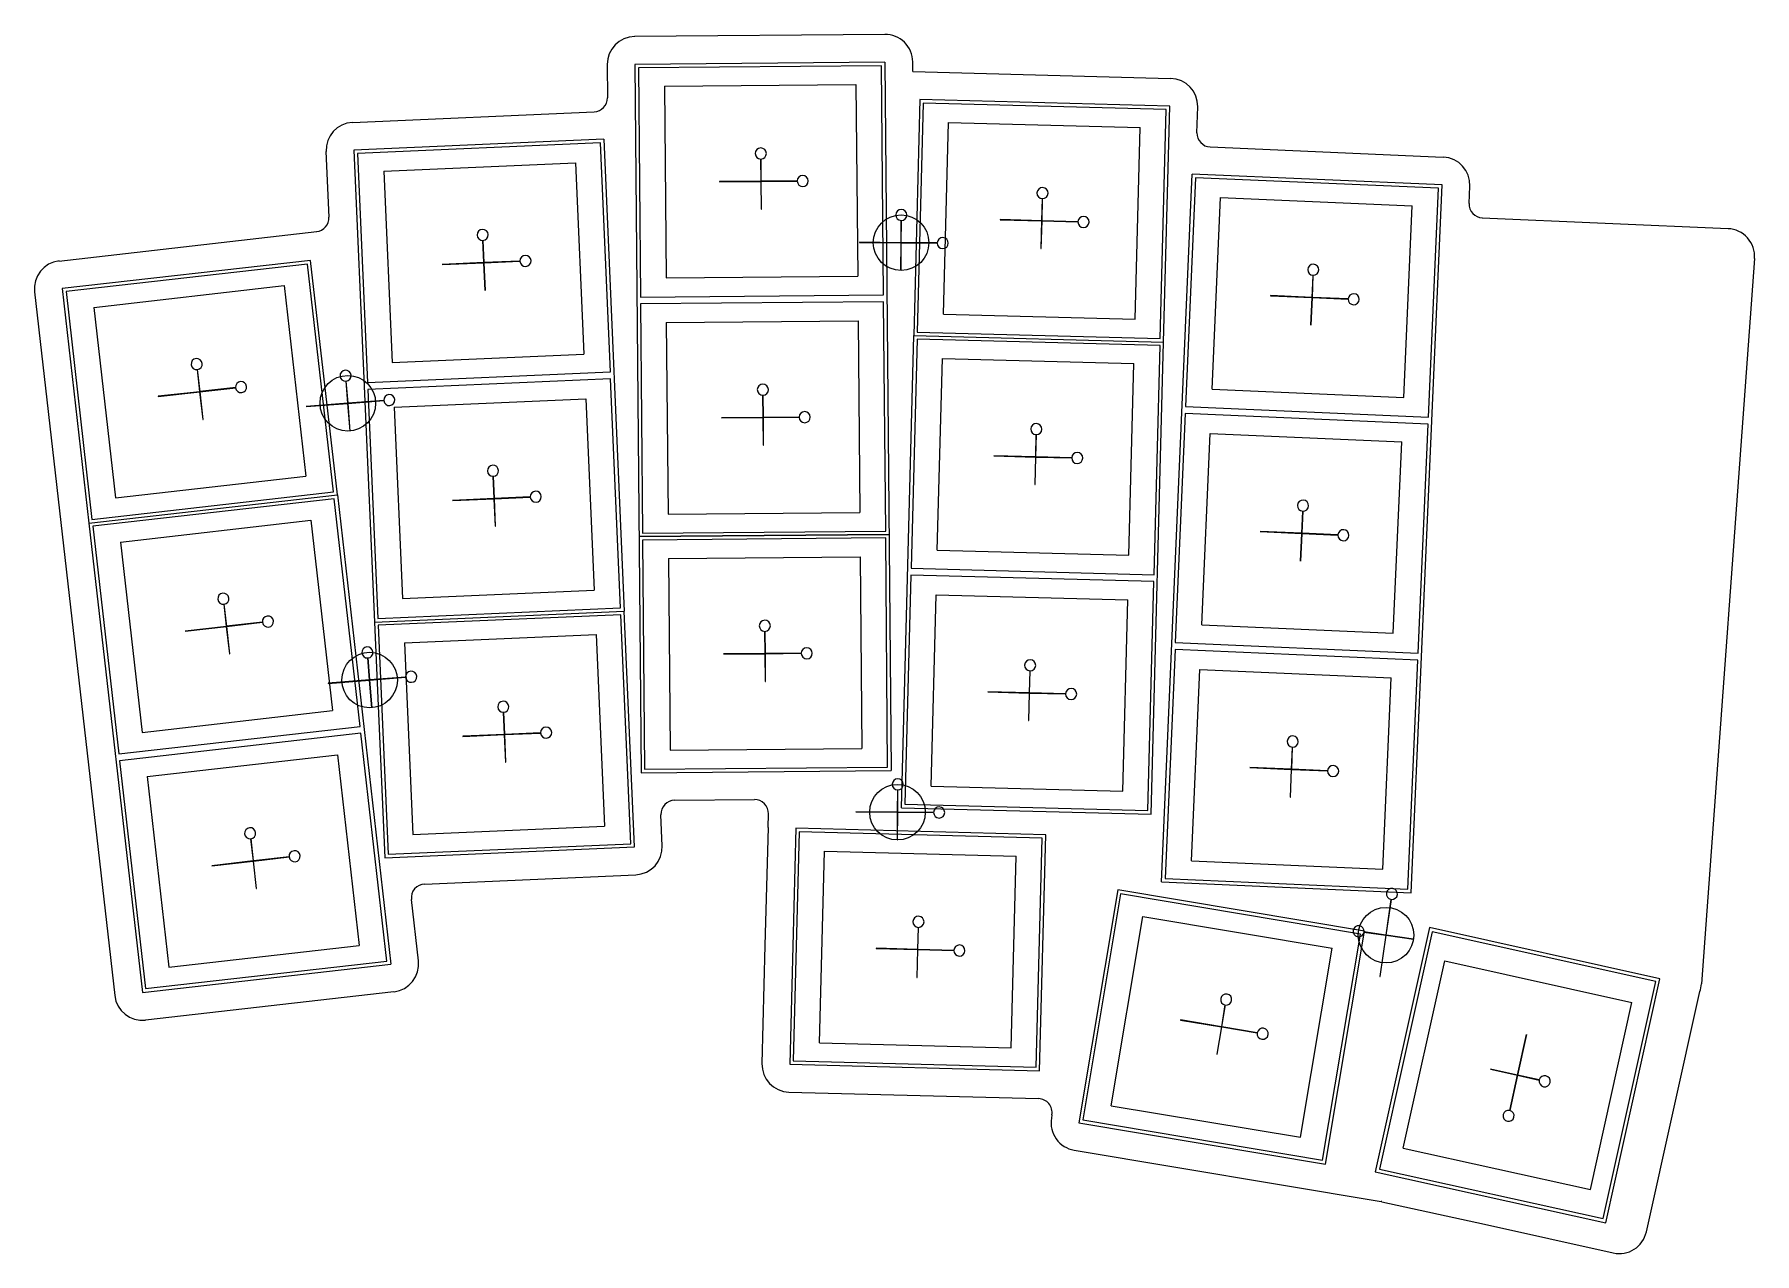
# Model space of a CAD drawing. Header units: millimetres. Extents: x 162 to 286, y -178 to -90.
import ezdxf

# ---------------------------------------------------------------- set-up
doc = ezdxf.new("R2010")
doc.units = ezdxf.units.MM

msp = doc.modelspace()

# ---------------------------------------------------------------- linework, layer by layer
for p, q in [((223.56, -90.29), (205.56, -90.45)), ((203.58, -92.47), (203.6, -94.86)), ((223.58, -92.29), (205.58, -92.45)), ((205.58, -92.45), (206.03, -143.45)), ((223.33, -92.55), (205.83, -92.7)), ((205.83, -92.7), (205.98, -109.2)), ((223.48, -109.05), (223.33, -92.55)), ((223.58, -92.29), (224.03, -143.29)), ((225.59, -92.97), (225.58, -92.28)), ((207.7, -94.03), (221.49, -93.91)), ((207.7, -94.03), (207.82, -107.83)), ((221.49, -93.91), (221.62, -107.71)), ((225.59, -92.97), (244.14, -93.46)), ((226.09, -94.98), (225.65, -111.98)), ((226.34, -95.24), (225.9, -111.74)), ((244.09, -95.46), (226.09, -94.98)), ((243.83, -95.7), (226.34, -95.24)), ((185.26, -96.63), (202.65, -95.87)), ((243.4, -112.19), (243.83, -95.7)), ((243.64, -112.45), (244.09, -95.46)), ((246.04, -97.38), (246.09, -95.51)), ((227.79, -110.43), (228.15, -96.64)), ((228.15, -96.64), (241.95, -97)), ((241.58, -110.8), (241.95, -97)), ((183.34, -98.72), (183.55, -103.46)), ((203.33, -97.84), (185.34, -98.63)), ((185.34, -98.63), (186.83, -132.6)), ((203.09, -98.1), (185.6, -98.87)), ((185.6, -98.87), (186.32, -115.35)), ((203.81, -114.59), (203.09, -98.1)), ((203.33, -97.84), (204.81, -131.81)), ((246.99, -98.4), (263.77, -99.14)), ((187.51, -100.14), (201.3, -99.53)), ((187.51, -100.14), (188.11, -113.92)), ((201.3, -99.53), (201.9, -113.32)), ((214.64, -99.27), (214.65, -100.87)), ((214.66, -100.87), (214.65, -99.27)), ((214.65, -100.87), (211.66, -100.89)), ((211.66, -100.9), (214.65, -100.88)), ((211.66, -100.89), (211.66, -100.9)), ((214.65, -100.88), (214.67, -102.87)), ((217.26, -100.84), (214.66, -100.87)), ((214.66, -100.88), (217.26, -100.85)), ((214.68, -102.87), (214.66, -100.88)), ((243.48, -151.3), (245.7, -100.35)), ((245.94, -100.61), (245.22, -117.09)), ((263.69, -101.13), (245.7, -100.35)), ((263.42, -101.37), (245.94, -100.61)), ((261.46, -152.09), (263.69, -101.13)), ((262.71, -117.86), (263.42, -101.37)), ((265.63, -102.47), (265.68, -101.22)), ((234.9, -102.12), (234.86, -103.71)), ((234.87, -103.71), (234.91, -102.12)), ((247.13, -115.83), (247.73, -102.04)), ((247.73, -102.04), (261.52, -102.64)), ((260.92, -116.43), (261.52, -102.64)), ((214.67, -102.87), (214.68, -102.87)), ((224.74, -103.69), (224.73, -105.29)), ((224.74, -105.29), (224.75, -103.69)), ((234.86, -103.71), (231.87, -103.63)), ((231.87, -103.63), (231.87, -103.64)), ((231.87, -103.64), (234.86, -103.72)), ((234.86, -103.72), (234.81, -105.72)), ((234.82, -105.72), (234.87, -103.72)), ((237.47, -103.78), (234.87, -103.71)), ((234.87, -103.72), (237.47, -103.79)), ((266.58, -103.51), (284.27, -104.28)), ((164.12, -106.61), (182.67, -104.49)), ((194.63, -105.13), (194.7, -106.72)), ((194.71, -106.72), (194.64, -105.13)), ((224.73, -105.29), (221.74, -105.26)), ((221.74, -105.26), (221.74, -105.27)), ((221.74, -105.27), (224.73, -105.3)), ((224.73, -105.3), (224.71, -107.29)), ((224.72, -107.29), (224.74, -105.3)), ((227.34, -105.31), (224.74, -105.29)), ((224.74, -105.3), (227.34, -105.32)), ((234.81, -105.72), (234.82, -105.72)), ((286.18, -106.43), (282.35, -158.65)), ((182.23, -106.56), (164.35, -108.59)), ((182.01, -106.83), (164.63, -108.81)), ((183.88, -123.23), (182.01, -106.83)), ((184.16, -123.45), (182.23, -106.56)), ((194.7, -106.72), (191.71, -106.85)), ((191.71, -106.86), (194.7, -106.73)), ((191.71, -106.85), (191.71, -106.86)), ((194.7, -106.73), (194.79, -108.73)), ((197.3, -106.61), (194.71, -106.72)), ((194.71, -106.73), (197.3, -106.62)), ((194.8, -108.73), (194.71, -106.73)), ((207.82, -107.83), (221.62, -107.71)), ((224.71, -107.29), (224.72, -107.29)), ((254.39, -107.63), (254.32, -109.23)), ((254.33, -109.23), (254.4, -107.64)), ((162.36, -108.82), (168.14, -159.49)), ((164.35, -108.59), (166.27, -125.48)), ((164.63, -108.81), (166.49, -125.21)), ((166.62, -109.95), (180.33, -108.38)), ((180.33, -108.38), (181.89, -122.09)), ((194.79, -108.73), (194.8, -108.73)), ((166.62, -109.95), (168.18, -123.66)), ((205.98, -109.2), (223.48, -109.05)), ((223.48, -109.55), (205.98, -109.7)), ((205.98, -109.7), (206.13, -126.2)), ((223.63, -126.05), (223.48, -109.55)), ((254.32, -109.23), (251.33, -109.1)), ((251.33, -109.1), (251.33, -109.11)), ((251.33, -109.11), (254.32, -109.24)), ((254.32, -109.24), (254.23, -111.23)), ((254.24, -111.23), (254.33, -109.24)), ((256.92, -109.34), (254.33, -109.23)), ((254.33, -109.24), (256.92, -109.35)), ((207.84, -111.03), (221.64, -110.91)), ((207.84, -111.03), (207.96, -124.83)), ((221.64, -110.91), (221.76, -124.71)), ((227.79, -110.43), (241.58, -110.8)), ((254.23, -111.23), (254.24, -111.23)), ((224.76, -145.97), (225.65, -111.98)), ((225.89, -112.23), (225.46, -128.73)), ((225.65, -111.98), (243.64, -112.45)), ((243.39, -112.69), (225.89, -112.23)), ((225.9, -111.74), (243.4, -112.19)), ((242.75, -146.44), (243.64, -112.45)), ((188.11, -113.92), (201.9, -113.32)), ((227.34, -127.43), (227.71, -113.63)), ((227.71, -113.63), (241.5, -113.99)), ((242.95, -129.19), (243.39, -112.69)), ((174.07, -114.43), (174.25, -116.02)), ((174.26, -116.01), (174.08, -114.43)), ((186.32, -115.35), (203.81, -114.59)), ((203.83, -115.09), (186.35, -115.85)), ((204.55, -131.57), (203.83, -115.09)), ((241.14, -127.79), (241.5, -113.99)), ((174.25, -116.02), (171.27, -116.35)), ((171.27, -116.36), (174.25, -116.03)), ((171.27, -116.35), (171.27, -116.36)), ((174.25, -116.03), (174.48, -118.01)), ((176.84, -115.72), (174.26, -116.01)), ((174.26, -116.02), (176.84, -115.73)), ((174.49, -118.01), (174.26, -116.02)), ((184.78, -115.26), (184.91, -116.85)), ((184.92, -116.85), (184.79, -115.26)), ((186.35, -115.85), (187.06, -132.34)), ((214.78, -116.27), (214.8, -117.87)), ((214.81, -117.87), (214.79, -116.27)), ((247.13, -115.83), (260.92, -116.43)), ((184.91, -116.85), (181.92, -117.08)), ((181.92, -117.09), (184.91, -116.86)), ((181.92, -117.08), (181.92, -117.09)), ((184.91, -116.86), (185.06, -118.85)), ((187.5, -116.64), (184.92, -116.85)), ((184.92, -116.86), (187.5, -116.65)), ((185.07, -118.84), (184.92, -116.86)), ((188.25, -117.12), (202.04, -116.52)), ((188.25, -117.12), (188.85, -130.91)), ((202.04, -116.52), (202.64, -130.3)), ((245.2, -117.59), (244.48, -134.08)), ((262.68, -118.36), (245.2, -117.59)), ((245.22, -117.09), (262.71, -117.86)), ((174.48, -118.01), (174.49, -118.01)), ((185.06, -118.85), (185.07, -118.84)), ((214.8, -117.87), (211.8, -117.89)), ((211.8, -117.9), (214.8, -117.88)), ((211.8, -117.89), (211.8, -117.9)), ((214.8, -117.88), (214.82, -119.87)), ((217.4, -117.84), (214.81, -117.87)), ((214.81, -117.88), (217.4, -117.85)), ((214.83, -119.87), (214.81, -117.88)), ((261.96, -134.84), (262.68, -118.36)), ((214.82, -119.87), (214.83, -119.87)), ((234.46, -119.11), (234.42, -120.71)), ((234.43, -120.71), (234.47, -119.11)), ((246.39, -132.81), (246.99, -119.02)), ((246.99, -119.02), (260.78, -119.62)), ((260.17, -133.41), (260.78, -119.62)), ((234.42, -120.71), (231.42, -120.63)), ((231.42, -120.63), (231.42, -120.64)), ((231.42, -120.64), (234.42, -120.72)), ((234.42, -120.72), (234.37, -122.71)), ((234.38, -122.71), (234.43, -120.72)), ((237.02, -120.77), (234.43, -120.71)), ((234.43, -120.72), (237.02, -120.78)), ((168.18, -123.66), (181.89, -122.09)), ((195.37, -122.11), (195.44, -123.71)), ((195.45, -123.71), (195.38, -122.11)), ((166.27, -125.48), (184.16, -123.45)), ((166.49, -125.21), (183.88, -123.23)), ((183.94, -123.72), (166.55, -125.7)), ((185.81, -140.12), (183.94, -123.72)), ((184.16, -123.45), (188.01, -157.23)), ((195.44, -123.71), (192.45, -123.84)), ((192.45, -123.85), (195.44, -123.72)), ((195.44, -123.72), (195.53, -125.71)), ((198.04, -123.59), (195.45, -123.71)), ((195.45, -123.72), (198.04, -123.6)), ((195.54, -125.71), (195.45, -123.72)), ((234.37, -122.71), (234.38, -122.71)), ((192.45, -123.84), (192.45, -123.85)), ((207.96, -124.83), (221.76, -124.71)), ((253.65, -124.62), (253.58, -126.21)), ((253.59, -126.21), (253.66, -124.62)), ((166.27, -125.48), (170.12, -159.27)), ((166.55, -125.7), (168.42, -142.1)), ((168.54, -126.84), (182.25, -125.27)), ((182.25, -125.27), (183.82, -138.98)), ((195.53, -125.71), (195.54, -125.71)), ((223.88, -126.29), (205.88, -126.45)), ((205.88, -126.45), (223.88, -126.29)), ((206.13, -126.2), (223.63, -126.05)), ((253.58, -126.21), (250.58, -126.08)), ((250.58, -126.08), (250.58, -126.09)), ((250.58, -126.09), (253.58, -126.22)), ((253.58, -126.22), (253.49, -128.22)), ((253.5, -128.22), (253.59, -126.22)), ((256.18, -126.33), (253.59, -126.21)), ((253.59, -126.22), (256.18, -126.34)), ((168.54, -126.84), (170.1, -140.55)), ((223.63, -126.55), (206.13, -126.7)), ((206.13, -126.7), (206.27, -143.2)), ((223.77, -143.04), (223.63, -126.55)), ((227.34, -127.43), (241.14, -127.79)), ((207.99, -128.03), (221.79, -127.91)), ((207.99, -128.03), (208.11, -141.83)), ((221.79, -127.91), (221.91, -141.71)), ((225.46, -128.73), (242.95, -129.19)), ((253.49, -128.22), (253.5, -128.22)), ((225.45, -129.23), (225.01, -145.72)), ((242.94, -129.69), (225.45, -129.23)), ((242.51, -146.18), (242.94, -129.69)), ((188.85, -130.91), (202.64, -130.3)), ((226.9, -144.42), (227.26, -130.63)), ((227.26, -130.63), (241.06, -130.99)), ((240.69, -144.78), (241.06, -130.99)), ((175.99, -131.32), (176.17, -132.91)), ((176.18, -132.9), (176, -131.32)), ((186.83, -132.6), (204.81, -131.81)), ((187.06, -132.34), (204.55, -131.57)), ((204.57, -132.07), (187.09, -132.83)), ((205.29, -148.56), (204.57, -132.07)), ((205.55, -148.79), (204.81, -131.81)), ((176.17, -132.91), (173.2, -133.25)), ((173.2, -133.25), (176.17, -132.92)), ((173.2, -133.25), (173.2, -133.25)), ((176.17, -132.92), (176.4, -134.9)), ((178.76, -132.61), (176.18, -132.9)), ((176.18, -132.91), (178.76, -132.62)), ((176.41, -134.9), (176.18, -132.91)), ((186.83, -132.6), (187.57, -149.58)), ((187.09, -132.83), (187.81, -149.32)), ((188.99, -134.1), (202.78, -133.5)), ((202.78, -133.5), (203.38, -147.29)), ((214.93, -133.27), (214.95, -134.87)), ((214.96, -134.87), (214.94, -133.27)), ((246.39, -132.81), (260.17, -133.41)), ((176.4, -134.9), (176.41, -134.9)), ((188.99, -134.1), (189.6, -147.89)), ((214.95, -134.87), (211.95, -134.89)), ((211.95, -134.9), (214.95, -134.88)), ((211.95, -134.89), (211.95, -134.9)), ((214.95, -134.88), (214.96, -136.87)), ((217.55, -134.84), (214.96, -134.87)), ((214.96, -134.88), (217.55, -134.85)), ((214.97, -136.87), (214.96, -134.88)), ((244.46, -134.58), (243.74, -151.06)), ((261.94, -135.34), (244.46, -134.58)), ((244.48, -134.08), (261.96, -134.84)), ((186.35, -135.18), (186.47, -136.77)), ((186.48, -136.77), (186.36, -135.18)), ((234.01, -136.11), (233.97, -137.7)), ((233.98, -137.7), (234.02, -136.11)), ((245.65, -149.79), (246.25, -136.01)), ((246.25, -136.01), (260.03, -136.61)), ((261.22, -151.82), (261.94, -135.34)), ((186.47, -136.77), (183.49, -137.01)), ((183.49, -137.02), (186.47, -136.78)), ((183.49, -137.01), (183.49, -137.02)), ((186.47, -136.78), (186.63, -138.77)), ((189.07, -136.57), (186.48, -136.77)), ((186.48, -136.78), (189.07, -136.58)), ((186.64, -138.77), (186.48, -136.78)), ((214.96, -136.87), (214.97, -136.87)), ((259.43, -150.4), (260.03, -136.61)), ((233.97, -137.7), (230.98, -137.62)), ((230.98, -137.62), (230.98, -137.63)), ((230.98, -137.63), (233.97, -137.71)), ((233.97, -137.71), (233.92, -139.7)), ((233.93, -139.7), (233.98, -137.71)), ((236.58, -137.77), (233.98, -137.7)), ((233.98, -137.71), (236.58, -137.78)), ((170.1, -140.55), (183.82, -138.98)), ((186.63, -138.77), (186.64, -138.77)), ((196.11, -139.1), (196.18, -140.69)), ((196.19, -140.69), (196.12, -139.1)), ((233.92, -139.7), (233.93, -139.7)), ((168.42, -142.1), (185.81, -140.12)), ((185.86, -140.61), (168.48, -142.59)), ((187.73, -157.01), (185.86, -140.61)), ((196.18, -140.69), (193.19, -140.82)), ((193.19, -140.83), (196.18, -140.7)), ((193.19, -140.82), (193.19, -140.83)), ((196.18, -140.7), (196.27, -142.69)), ((198.79, -140.58), (196.19, -140.69)), ((196.19, -140.7), (198.79, -140.59)), ((196.28, -142.69), (196.19, -140.7)), ((170.47, -143.73), (184.18, -142.16)), ((184.18, -142.16), (185.74, -155.88)), ((208.11, -141.83), (221.91, -141.71)), ((252.9, -141.6), (252.84, -143.2)), ((252.85, -143.2), (252.91, -141.6)), ((168.48, -142.59), (170.34, -158.99)), ((196.27, -142.69), (196.28, -142.69)), ((206.03, -143.45), (224.03, -143.29)), ((206.27, -143.2), (223.77, -143.04)), ((252.84, -143.2), (249.84, -143.07)), ((249.84, -143.07), (249.84, -143.08)), ((249.84, -143.08), (252.83, -143.21)), ((252.83, -143.21), (252.75, -145.2)), ((252.76, -145.2), (252.84, -143.21)), ((252.84, -143.21), (255.44, -143.32)), ((255.44, -143.31), (252.85, -143.2)), ((170.47, -143.73), (172.03, -157.44)), ((224.49, -144.69), (224.47, -146.28)), ((224.48, -146.28), (224.5, -144.69)), ((226.9, -144.42), (240.69, -144.78)), ((208.44, -145.43), (214.18, -145.38)), ((224.76, -145.97), (242.75, -146.44)), ((225.01, -145.72), (242.51, -146.18)), ((252.75, -145.2), (252.76, -145.2)), ((189.6, -147.89), (203.38, -147.29)), ((207.55, -148.71), (207.45, -146.47)), ((215.16, -147.39), (215.19, -146.4)), ((224.47, -146.28), (221.48, -146.26)), ((221.48, -146.26), (221.48, -146.27)), ((221.48, -146.27), (224.47, -146.29)), ((224.47, -146.29), (224.46, -148.29)), ((224.47, -148.29), (224.48, -146.29)), ((227.08, -146.31), (224.48, -146.28)), ((224.48, -146.29), (227.08, -146.32)), ((177.92, -148.21), (178.1, -149.8)), ((178.11, -149.8), (177.93, -148.21)), ((187.81, -149.32), (205.29, -148.56)), ((215.16, -147.39), (214.94, -155.89)), ((217.16, -147.44), (216.72, -164.44)), ((217.41, -147.7), (216.98, -164.19)), ((235.16, -147.91), (217.16, -147.44)), ((234.9, -148.16), (217.41, -147.7)), ((224.46, -148.29), (224.47, -148.29)), ((234.47, -164.65), (234.9, -148.16)), ((234.71, -164.91), (235.16, -147.91)), ((178.1, -149.8), (175.12, -150.14)), ((175.12, -150.15), (178.1, -149.81)), ((178.1, -149.81), (178.32, -151.79)), ((180.69, -149.5), (178.11, -149.8)), ((178.11, -149.81), (180.69, -149.51)), ((178.33, -151.79), (178.11, -149.81)), ((187.57, -149.58), (205.55, -148.79)), ((218.86, -162.89), (219.22, -149.1)), ((219.22, -149.1), (233.02, -149.46)), ((232.66, -163.25), (233.02, -149.46)), ((245.65, -149.79), (259.43, -150.4)), ((175.12, -150.14), (175.12, -150.15)), ((190.44, -151.46), (205.64, -150.79)), ((243.74, -151.06), (261.22, -151.82)), ((178.32, -151.79), (178.33, -151.79)), ((240.34, -151.88), (237.53, -168.65)), ((240.54, -152.17), (237.82, -168.44)), ((258.09, -154.85), (240.34, -151.88)), ((257.8, -155.06), (240.54, -152.17)), ((243.48, -151.3), (261.46, -152.09)), ((189.99, -157), (189.49, -152.57)), ((260.01, -152.57), (259.64, -155.14)), ((259.65, -155.14), (260.02, -152.57)), ((225.98, -154.58), (225.93, -156.17)), ((225.94, -156.17), (225.99, -154.58)), ((239.87, -167.42), (242.15, -153.8)), ((242.15, -153.8), (255.76, -156.08)), ((262.77, -154.6), (258.87, -172.17)), ((279.36, -158.28), (262.77, -154.6)), ((172.03, -157.44), (185.74, -155.88)), ((214.94, -155.89), (214.72, -164.39)), ((255.08, -171.33), (257.8, -155.06)), ((255.29, -171.62), (258.09, -154.85)), ((259.64, -155.14), (258.06, -154.91)), ((258.06, -154.92), (259.64, -155.15)), ((262.96, -154.9), (259.17, -171.98)), ((259.64, -155.15), (259.21, -158.11)), ((259.22, -158.11), (259.65, -155.15)), ((261.63, -155.42), (259.65, -155.14)), ((259.65, -155.15), (261.62, -155.43)), ((261.62, -155.43), (261.63, -155.42)), ((279.07, -158.47), (262.96, -154.9)), ((170.12, -159.27), (188.01, -157.23)), ((170.34, -158.99), (187.73, -157.01)), ((225.93, -156.17), (222.94, -156.09)), ((222.94, -156.09), (222.94, -156.1)), ((222.94, -156.1), (225.93, -156.18)), ((225.93, -156.18), (225.88, -158.18)), ((225.89, -158.18), (225.94, -156.18)), ((228.54, -156.24), (225.94, -156.17)), ((225.94, -156.18), (228.54, -156.25)), ((253.48, -169.69), (255.76, -156.08)), ((260.89, -170.47), (263.87, -157)), ((263.87, -157), (277.35, -159.98)), ((225.88, -158.18), (225.89, -158.18)), ((259.21, -158.11), (259.22, -158.11)), ((275.28, -175.55), (279.07, -158.47)), ((275.47, -175.85), (279.36, -158.28)), ((170.35, -161.25), (188.23, -159.21)), ((278.4, -176.5), (282.23, -159.2)), ((248.07, -160.17), (247.81, -161.74)), ((247.82, -161.74), (248.08, -160.17)), ((274.36, -173.46), (277.35, -159.98)), ((247.81, -161.74), (244.85, -161.25)), ((244.85, -161.25), (244.85, -161.26)), ((244.85, -161.26), (247.81, -161.75)), ((247.81, -161.75), (247.48, -163.72)), ((247.49, -163.72), (247.82, -161.75)), ((250.38, -162.17), (247.82, -161.74)), ((247.82, -161.75), (250.38, -162.18)), ((218.86, -162.89), (232.66, -163.25)), ((269.76, -162.3), (269.11, -165.22)), ((269.12, -165.22), (269.77, -162.3)), ((269.77, -162.3), (269.76, -162.3)), ((216.72, -164.44), (234.71, -164.91)), ((216.98, -164.19), (234.47, -164.65)), ((247.48, -163.72), (247.49, -163.72)), ((267.17, -164.79), (267.16, -164.8)), ((267.16, -164.8), (269.11, -165.23)), ((269.11, -165.22), (267.17, -164.79)), ((269.11, -165.23), (268.55, -167.76)), ((268.56, -167.77), (269.12, -165.23)), ((270.68, -165.57), (269.12, -165.22)), ((269.12, -165.23), (270.68, -165.58)), ((216.67, -166.44), (234.64, -166.91)), ((235.6, -168.07), (235.56, -168.32)), ((239.87, -167.42), (253.48, -169.69)), ((237.53, -168.65), (255.29, -171.62)), ((237.82, -168.44), (255.08, -171.33)), ((237.2, -170.62), (259.3, -174.32)), ((260.89, -170.47), (274.36, -173.46)), ((259.17, -171.98), (275.28, -175.55)), ((258.87, -172.17), (275.47, -175.85)), ((259.35, -174.33), (266.74, -175.96)), ((266.74, -175.96), (276.01, -178.02))]:
    msp.add_line(p, q)
for centre in [(224.74, -105.29), (184.91, -116.85), (186.48, -136.78), (224.48, -146.29), (259.65, -155.14)]:
    msp.add_circle(centre, 2)
for centre, radius, start, end in [((223.58, -92.29), 2, 0.5, 90.5), ((205.58, -92.45), 2, 90.5, 180.5), ((244.09, -95.46), 2, 358.5, 448.5), ((202.6, -94.87), 1, 272.5, 0.5), ((185.34, -98.63), 2, 92.5, 182.5), ((247.04, -97.4), 1, 178.5, 267.5), ((214.64, -98.87), 0.4, 271.2162, 629.7838), ((263.69, -101.13), 2, 357.5, 447.5), ((217.66, -100.85), 0.4, 181.2162, 539.7838), ((234.92, -101.72), 0.4, 269.2162, 627.7838), ((266.63, -102.51), 1, 177.5, 267.5), ((182.55, -103.5), 1, 276.5, 2.5), ((224.75, -103.29), 0.4, 270.2162, 628.7838), ((237.87, -103.8), 0.4, 179.2162, 537.7838), ((194.62, -104.73), 0.4, 273.2162, 631.7838), ((227.74, -105.32), 0.4, 180.2162, 538.7838), ((284.18, -106.28), 2, 355.8145, 87.5), ((197.7, -106.6), 0.4, 183.2162, 541.7838), ((164.35, -108.59), 2, 96.5, 186.5), ((254.41, -107.24), 0.4, 268.2162, 626.7838), ((257.32, -109.36), 0.4, 178.2162, 536.7838), ((174.03, -114.03), 0.4, 277.2162, 635.7838), ((184.75, -114.86), 0.4, 275.2162, 633.7838), ((177.23, -115.68), 0.4, 187.2162, 545.7838), ((187.9, -116.62), 0.4, 185.2162, 543.7838), ((214.79, -115.87), 0.4, 271.2162, 629.7838), ((217.8, -117.85), 0.4, 181.2162, 539.7838), ((234.47, -118.71), 0.4, 269.2162, 627.7838), ((195.36, -121.71), 0.4, 273.2162, 631.7838), ((237.42, -120.79), 0.4, 179.2162, 537.7838), ((198.44, -123.58), 0.4, 183.2162, 541.7838), ((253.67, -124.22), 0.4, 268.2162, 626.7838), ((256.58, -126.35), 0.4, 178.2162, 536.7838), ((175.95, -130.92), 0.4, 277.2162, 635.7838), ((179.16, -132.57), 0.4, 187.2162, 545.7838), ((214.93, -132.87), 0.4, 271.2162, 629.7838), ((186.32, -134.79), 0.4, 275.2162, 633.7838), ((217.95, -134.85), 0.4, 181.2162, 539.7838), ((189.47, -136.54), 0.4, 185.2162, 543.7838), ((234.03, -135.71), 0.4, 269.2162, 627.7838), ((236.98, -137.78), 0.4, 179.2162, 537.7838), ((196.1, -138.7), 0.4, 273.2162, 631.7838), ((199.19, -140.56), 0.4, 183.2162, 541.7838), ((252.93, -141.2), 0.4, 268.2162, 626.7838), ((255.84, -143.33), 0.4, 178.2162, 536.7838), ((224.5, -144.29), 0.4, 270.2162, 628.7838), ((208.45, -146.43), 1, 90.5, 182.5), ((214.19, -146.38), 1, 358.5, 90.5), ((227.48, -146.31), 0.4, 180.2162, 538.7838), ((177.88, -147.81), 0.4, 277.2162, 635.7838), ((181.08, -149.46), 0.4, 187.2162, 545.7838), ((205.55, -148.79), 2, 272.5, 362.5), ((190.48, -152.46), 1, 92.5, 186.5), ((260.07, -152.17), 0.4, 262.5495, 621.1171), ((225.99, -154.18), 0.4, 269.2162, 627.7838), ((257.67, -154.86), 0.4, 352.5495, 711.1171), ((228.94, -156.25), 0.4, 179.2162, 537.7838), ((188.01, -157.23), 2, 276.5, 366.5), ((170.12, -159.27), 2, 186.5, 276.5), ((248.14, -159.78), 0.4, 261.2162, 619.7838), ((280.36, -158.5), 2, 339.3904, 355.8145), ((250.77, -162.24), 0.4, 171.2162, 529.7838), ((216.72, -164.44), 2, 178.5, 268.5), ((271.07, -165.66), 0.4, 168.2162, 526.7838), ((234.61, -167.91), 1, 350.5, 88.5), ((237.53, -168.65), 2, 170.5, 260.5), ((268.47, -168.15), 0.4, 78.2162, 436.7838), ((259.13, -175.3), 1, 77.5, 80.5), ((276.44, -176.07), 2, 257.5, 347.5)]:
    msp.add_arc(centre, radius, start, end)

doc.saveas('drawing.dxf')
